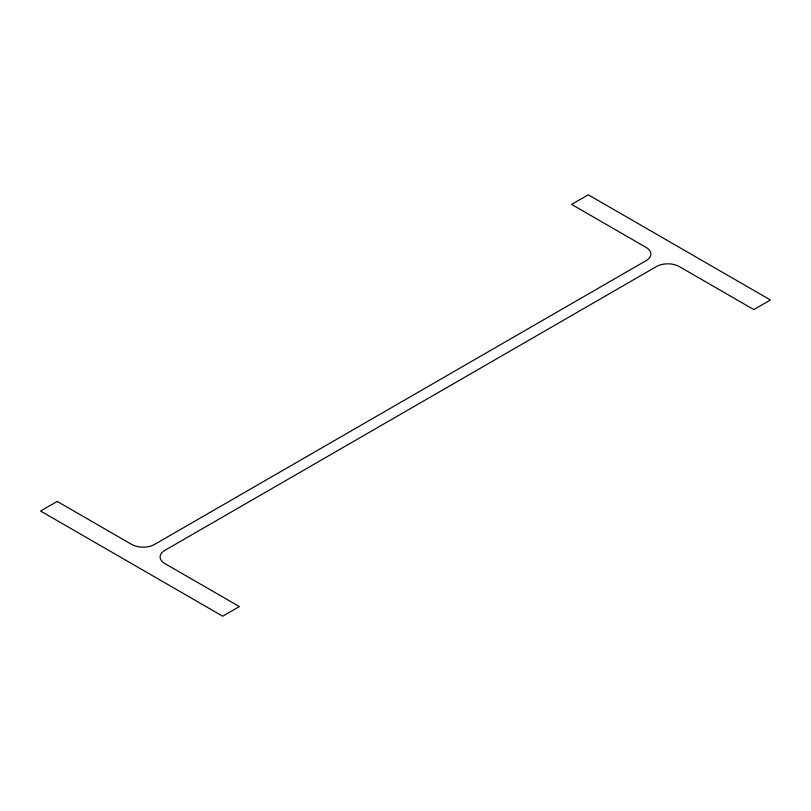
<?xml version="1.0" encoding="UTF-8"?>
<svg xmlns="http://www.w3.org/2000/svg" width="811" height="811" viewBox="0 0 811 811"><rect width="100%" height="100%" fill="white"/><g stroke="black" fill="none" stroke-linecap="round" stroke-linejoin="round"><path stroke-width="1.22" d="M57.206 501.411L40.55 511.021L222.721 616.198L239.377 606.587L164.795 563.523A16.058 9.276 0 0 1 164.795 550.416L656.494 266.535A16.058 9.276 0 0 1 679.212 266.535L753.794 309.589L770.45 299.979L588.279 194.802L571.623 204.413L646.205 247.477A16.058 9.276 0 0 1 646.205 260.584L154.506 544.465A16.058 9.276 0 0 1 131.787 544.465L57.206 501.411"/></g></svg>
